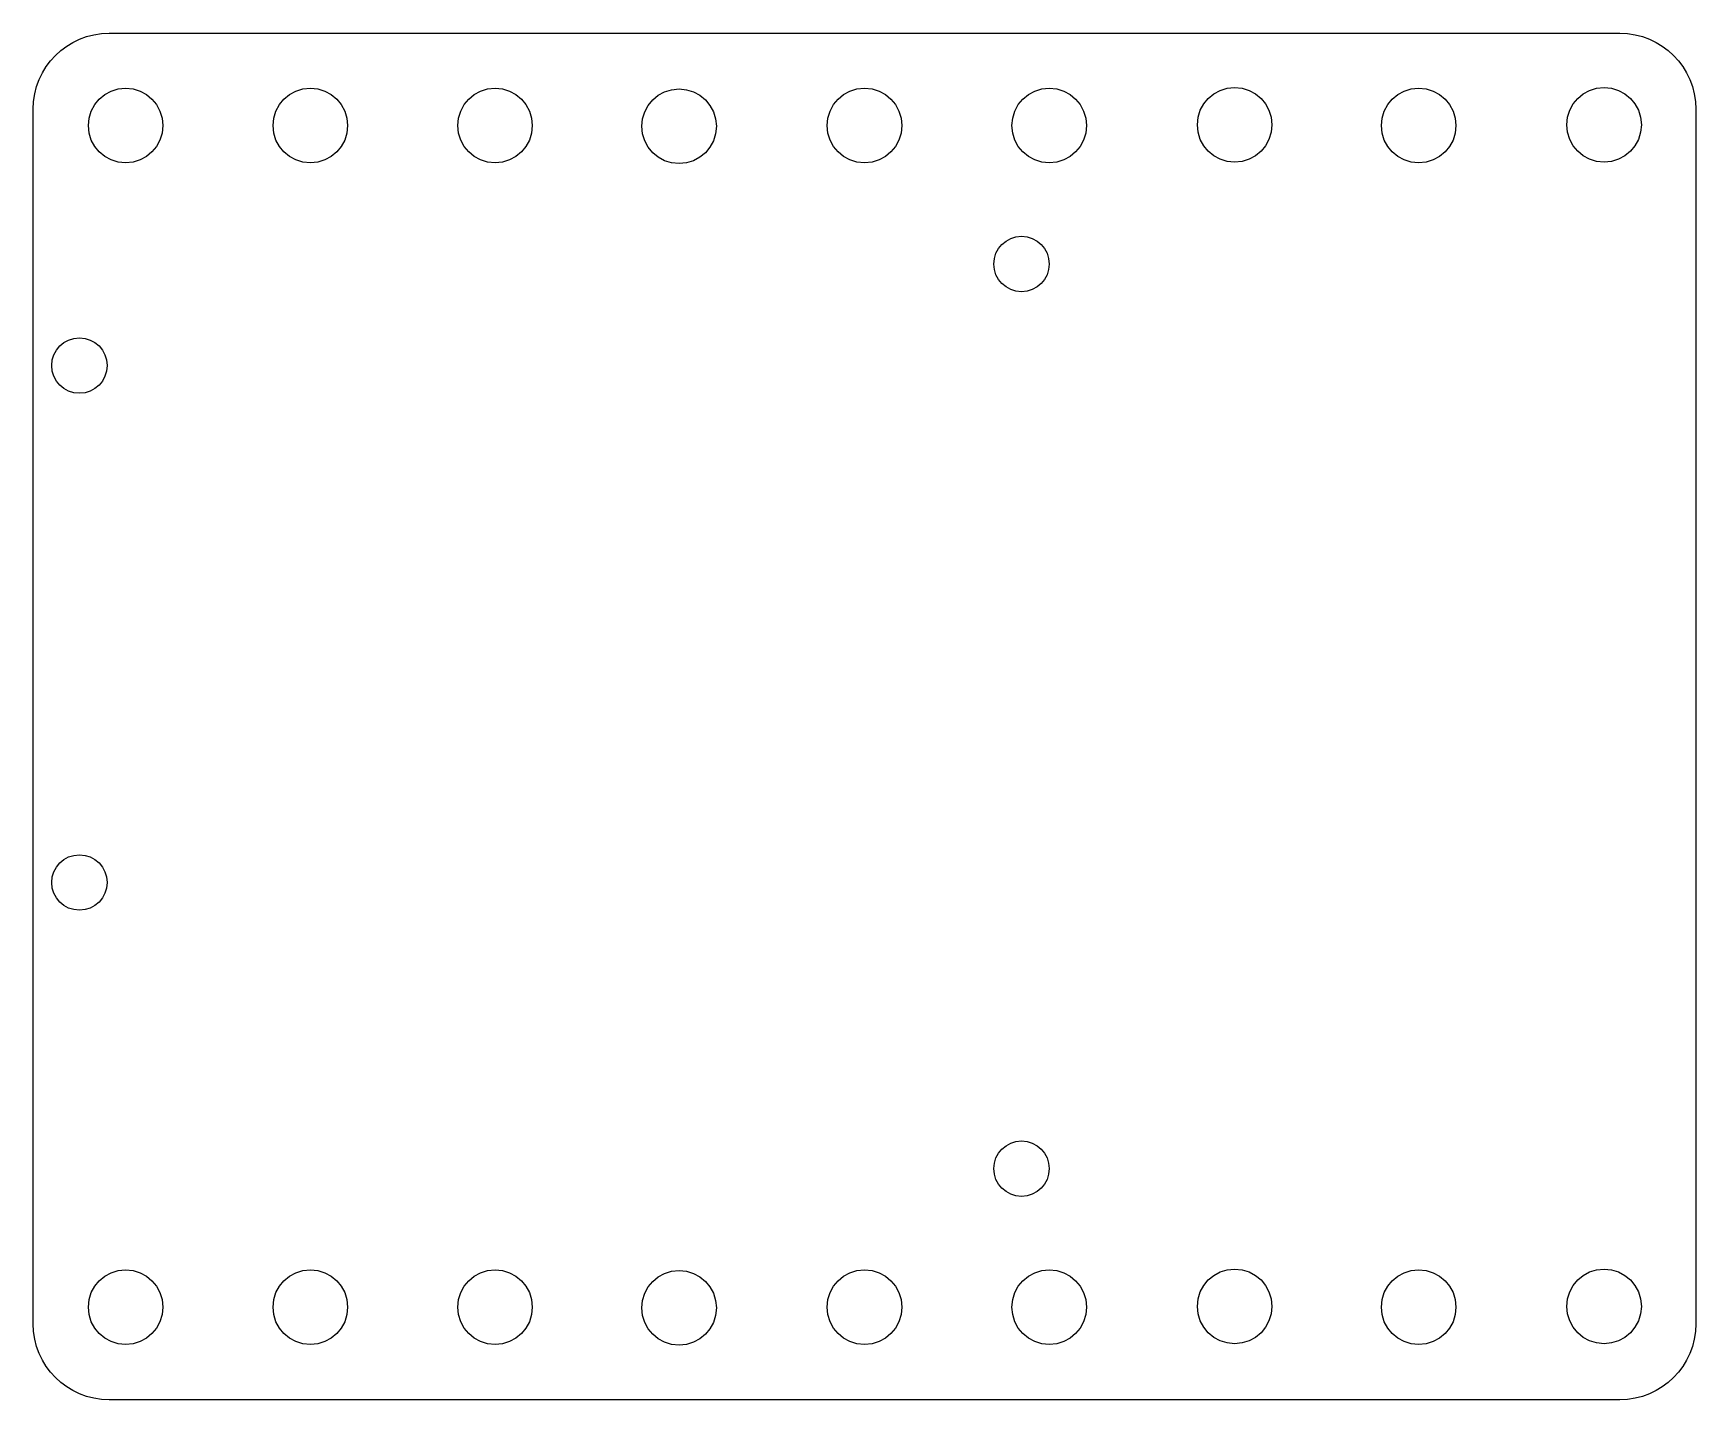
# Model space of a CAD drawing. Extents: x 0.2 to 90.2, y 0.2 to 74.3.
import ezdxf

# ---------------------------------------------------------------- set-up
doc = ezdxf.new("R2010")
doc.units = 0
doc.layers.add('Layer_1', color=7, linetype='CONTINUOUS')

msp = doc.modelspace()

# ---------------------------------------------------------------- linework, layer by layer
at = {"layer": 'Layer_1', "color": 1}
for points in [[(4.346267, 74.252116), (86.122064, 74.252116), (86.543665, 74.23095), (86.952822, 74.168849), (87.347496, 74.067837), (87.725654, 73.929946), (88.085261, 73.757214), (88.424278, 73.55168), (88.740671, 73.315378), (89.032402, 73.050344), (89.297439, 72.75861), (89.533741, 72.44222), (89.739275, 72.1032), (89.912007, 71.743595), (90.049895, 71.365437), (90.15091, 70.970764), (90.213011, 70.561606), (90.234177, 70.140006), (90.234177, 4.346239), (90.213011, 3.924639), (90.15091, 3.515481), (90.049895, 3.120808), (89.912007, 2.74265), (89.739275, 2.383042), (89.533741, 2.044025), (89.297439, 1.727632), (89.032402, 1.435902), (88.740671, 1.170864), (88.424278, 0.934562), (88.085261, 0.729028), (87.725654, 0.556297), (87.347496, 0.418409), (86.952822, 0.317393), (86.543665, 0.255293), (86.122064, 0.234154), (4.346267, 0.234154), (3.924667, 0.255321), (3.51551, 0.317421), (3.120836, 0.418437), (2.742678, 0.556325), (2.38307, 0.729056), (2.044054, 0.93459), (1.72766, 1.170892), (1.43593, 1.43593), (1.170892, 1.72766), (0.93459, 2.044054), (0.729056, 2.38307), (0.556325, 2.742678), (0.418437, 3.120836), (0.317421, 3.51551), (0.255321, 3.924667), (0.234154, 4.346267), (0.234154, 70.140034), (0.255321, 70.561635), (0.317421, 70.970792), (0.418437, 71.365466), (0.556325, 71.743624), (0.729056, 72.103228), (0.93459, 72.442248), (1.170892, 72.758639), (1.43593, 73.050372), (1.72766, 73.315407), (2.044054, 73.551709), (2.38307, 73.757242), (2.742678, 73.929974), (3.120836, 74.067865), (3.51551, 74.168878), (3.924667, 74.230978), (4.346267, 74.252145), (4.346267, 74.252116)], [(5.234164, 67.228363), (4.82754, 67.269479), (4.448809, 67.3874), (4.106083, 67.573988), (3.807479, 67.821106), (3.561107, 68.120616), (3.375082, 68.464379), (3.257518, 68.844257), (3.216526, 69.252114), (3.257518, 69.65997), (3.375082, 70.039849), (3.561107, 70.383612), (3.807479, 70.683121), (4.106083, 70.930239), (4.448809, 71.116828), (4.82754, 71.234749), (5.234164, 71.275864), (5.640788, 71.234749), (6.019519, 71.116828), (6.362245, 70.930239), (6.660849, 70.683121), (6.907221, 70.383612), (7.093246, 70.039849), (7.21081, 69.65997), (7.251802, 69.252114), (7.21081, 68.844257), (7.093246, 68.464379), (6.907221, 68.120616), (6.660849, 67.821106), (6.362245, 67.573988), (6.019519, 67.3874), (5.640788, 67.269479), (5.234164, 67.228363)], [(15.234164, 67.228363), (14.82754, 67.269479), (14.448808, 67.3874), (14.106083, 67.573988), (13.807479, 67.821106), (13.561106, 68.120616), (13.375082, 68.464379), (13.257517, 68.844257), (13.216526, 69.252114), (13.257517, 69.65997), (13.375082, 70.039849), (13.561106, 70.383612), (13.807479, 70.683121), (14.106083, 70.930239), (14.448808, 71.116828), (14.82754, 71.234749), (15.234164, 71.275864), (15.640788, 71.234749), (16.019519, 71.116828), (16.362244, 70.930239), (16.660849, 70.683121), (16.907221, 70.383612), (17.093246, 70.039849), (17.21081, 69.65997), (17.251801, 69.252114), (17.21081, 68.844257), (17.093246, 68.464379), (16.907221, 68.120616), (16.660849, 67.821106), (16.362244, 67.573988), (16.019519, 67.3874), (15.640788, 67.269479), (15.234164, 67.228363)], [(25.234163, 67.228363), (24.827539, 67.269479), (24.448808, 67.3874), (24.106083, 67.573988), (23.807478, 67.821106), (23.561106, 68.120616), (23.375081, 68.464379), (23.257517, 68.844257), (23.216526, 69.252114), (23.257517, 69.65997), (23.375081, 70.039849), (23.561106, 70.383612), (23.807478, 70.683121), (24.106083, 70.930239), (24.448808, 71.116828), (24.827539, 71.234749), (25.234163, 71.275864), (25.640787, 71.234749), (26.019519, 71.116828), (26.362244, 70.930239), (26.660848, 70.683121), (26.907221, 70.383612), (27.093245, 70.039849), (27.21081, 69.65997), (27.251801, 69.252114), (27.21081, 68.844257), (27.093245, 68.464379), (26.907221, 68.120616), (26.660848, 67.821106), (26.362244, 67.573988), (26.019519, 67.3874), (25.640787, 67.269479), (25.234163, 67.228363)], [(35.195947, 67.188229), (34.789324, 67.229344), (34.410592, 67.347265), (34.067867, 67.533853), (33.769262, 67.780971), (33.52289, 68.080481), (33.336865, 68.424244), (33.219301, 68.804123), (33.17831, 69.211979), (33.219301, 69.619835), (33.336865, 69.999714), (33.52289, 70.343477), (33.769262, 70.642986), (34.067867, 70.890104), (34.410592, 71.076693), (34.789324, 71.194614), (35.195947, 71.235729), (35.602571, 71.194614), (35.981303, 71.076693), (36.324028, 70.890104), (36.622632, 70.642986), (36.869005, 70.343477), (37.055029, 69.999714), (37.172594, 69.619835), (37.213585, 69.211979), (37.172594, 68.804123), (37.055029, 68.424244), (36.869005, 68.080481), (36.622632, 67.780971), (36.324028, 67.533853), (35.981303, 67.347265), (35.602571, 67.229344), (35.195947, 67.188229)], [(45.234163, 67.228363), (44.827539, 67.269479), (44.448808, 67.3874), (44.106082, 67.573988), (43.807478, 67.821106), (43.561106, 68.120616), (43.375081, 68.464379), (43.257517, 68.844257), (43.216525, 69.252114), (43.257517, 69.65997), (43.375081, 70.039849), (43.561106, 70.383612), (43.807478, 70.683121), (44.106082, 70.930239), (44.448808, 71.116828), (44.827539, 71.234749), (45.234163, 71.275864), (45.640787, 71.234749), (46.019518, 71.116828), (46.362244, 70.930239), (46.660848, 70.683121), (46.90722, 70.383612), (47.093245, 70.039849), (47.210809, 69.65997), (47.251801, 69.252114), (47.210809, 68.844257), (47.093245, 68.464379), (46.90722, 68.120616), (46.660848, 67.821106), (46.362244, 67.573988), (46.019518, 67.3874), (45.640787, 67.269479), (45.234163, 67.228363)], [(55.234165, 67.228363), (54.827542, 67.269479), (54.44881, 67.3874), (54.106085, 67.573988), (53.80748, 67.821106), (53.561108, 68.120616), (53.375083, 68.464379), (53.257519, 68.844257), (53.216528, 69.252114), (53.257519, 69.65997), (53.375083, 70.039849), (53.561108, 70.383612), (53.80748, 70.683121), (54.106085, 70.930239), (54.44881, 71.116828), (54.827542, 71.234749), (55.234165, 71.275864), (55.640789, 71.234749), (56.019521, 71.116828), (56.362246, 70.930239), (56.66085, 70.683121), (56.907223, 70.383612), (57.093248, 70.039849), (57.210812, 69.65997), (57.251803, 69.252114), (57.210812, 68.844257), (57.093248, 68.464379), (56.907223, 68.120616), (56.66085, 67.821106), (56.362246, 67.573988), (56.019521, 67.3874), (55.640789, 67.269479), (55.234165, 67.228363)], [(65.272381, 67.268498), (64.865757, 67.309614), (64.487026, 67.427535), (64.1443, 67.614123), (63.845696, 67.861241), (63.599324, 68.160751), (63.413299, 68.504514), (63.295735, 68.884392), (63.254743, 69.292248), (63.295735, 69.700105), (63.413299, 70.079984), (63.599324, 70.423747), (63.845696, 70.723256), (64.1443, 70.970374), (64.487026, 71.156962), (64.865757, 71.274883), (65.272381, 71.315999), (65.679005, 71.274883), (66.057736, 71.156962), (66.400462, 70.970374), (66.699066, 70.723256), (66.945438, 70.423747), (67.131463, 70.079983), (67.249027, 69.700105), (67.290019, 69.292248), (67.249027, 68.884392), (67.131463, 68.504514), (66.945438, 68.160751), (66.699066, 67.861241), (66.400462, 67.614123), (66.057736, 67.427535), (65.679005, 67.309614), (65.272381, 67.268498)], [(75.234165, 67.228363), (74.827541, 67.269479), (74.44881, 67.3874), (74.106084, 67.573988), (73.80748, 67.821106), (73.561108, 68.120616), (73.375083, 68.464379), (73.257519, 68.844257), (73.216527, 69.252114), (73.257519, 69.65997), (73.375083, 70.039849), (73.561108, 70.383612), (73.80748, 70.683121), (74.106084, 70.930239), (74.44881, 71.116828), (74.827541, 71.234749), (75.234165, 71.275864), (75.640789, 71.234749), (76.01952, 71.116828), (76.362246, 70.930239), (76.66085, 70.683121), (76.907222, 70.383612), (77.093247, 70.039849), (77.210811, 69.65997), (77.251803, 69.252114), (77.210811, 68.844257), (77.093247, 68.464379), (76.907222, 68.120616), (76.66085, 67.821106), (76.362246, 67.573988), (76.01952, 67.3874), (75.640789, 67.269479), (75.234165, 67.228363)], [(85.27238, 67.268498), (84.865757, 67.309614), (84.487025, 67.427535), (84.1443, 67.614123), (83.845695, 67.861241), (83.599323, 68.160751), (83.413298, 68.504514), (83.295734, 68.884392), (83.254743, 69.292248), (83.295734, 69.700105), (83.413298, 70.079984), (83.599323, 70.423747), (83.845695, 70.723256), (84.1443, 70.970374), (84.487025, 71.156962), (84.865757, 71.274883), (85.27238, 71.315999), (85.679004, 71.274883), (86.057736, 71.156962), (86.400461, 70.970374), (86.699065, 70.723256), (86.945438, 70.423747), (87.131463, 70.079983), (87.249027, 69.700105), (87.290018, 69.292248), (87.249027, 68.884392), (87.131463, 68.504514), (86.945438, 68.160751), (86.699065, 67.861241), (86.400461, 67.614123), (86.057736, 67.427535), (85.679004, 67.309614), (85.27238, 67.268498)], [(55.234165, 61.752112), (55.203689, 61.449809), (55.116286, 61.168246), (54.977987, 60.91345), (54.794824, 60.691454), (54.572828, 60.508291), (54.318032, 60.369992), (54.036466, 60.28259), (53.734164, 60.25211), (53.431861, 60.28259), (53.150296, 60.369992), (52.8955, 60.508291), (52.673504, 60.691454), (52.49034, 60.91345), (52.352041, 61.168246), (52.264638, 61.449809), (52.234163, 61.752112), (52.264638, 62.054414), (52.352041, 62.335982), (52.49034, 62.590777), (52.673504, 62.812773), (52.8955, 62.995937), (53.150296, 63.134236), (53.431861, 63.221637), (53.734164, 63.252117), (54.036466, 63.221637), (54.318032, 63.134236), (54.572828, 62.995937), (54.794824, 62.812773), (54.977987, 62.590777), (55.116286, 62.335982), (55.203689, 62.054414), (55.234165, 61.752112)], [(4.234165, 56.252111), (4.20369, 55.949809), (4.116287, 55.668246), (3.977988, 55.41345), (3.794825, 55.191454), (3.572829, 55.00829), (3.318032, 54.869992), (3.036467, 54.78259), (2.734164, 54.75211), (2.431862, 54.78259), (2.150297, 54.869992), (1.8955, 55.00829), (1.673504, 55.191454), (1.490341, 55.41345), (1.352042, 55.668246), (1.264639, 55.949809), (1.234163, 56.252111), (1.264639, 56.554414), (1.352042, 56.835981), (1.490341, 57.090777), (1.673504, 57.312773), (1.8955, 57.495937), (2.150297, 57.634235), (2.431862, 57.721637), (2.734164, 57.752117), (3.036467, 57.721637), (3.318032, 57.634235), (3.572829, 57.495937), (3.794825, 57.312773), (3.977988, 57.090777), (4.116287, 56.835981), (4.20369, 56.554414), (4.234165, 56.252111)], [(4.234165, 28.252111), (4.20369, 27.949809), (4.116287, 27.668245), (3.977988, 27.41345), (3.794825, 27.191454), (3.572829, 27.00829), (3.318032, 26.869991), (3.036467, 26.78259), (2.734164, 26.75211), (2.431862, 26.78259), (2.150297, 26.869991), (1.8955, 27.00829), (1.673504, 27.191454), (1.490341, 27.41345), (1.352042, 27.668245), (1.264639, 27.949809), (1.234163, 28.252111), (1.264639, 28.554413), (1.352042, 28.835981), (1.490341, 29.090777), (1.673504, 29.312773), (1.8955, 29.495936), (2.150297, 29.634235), (2.431862, 29.721636), (2.734164, 29.752116), (3.036467, 29.721636), (3.318032, 29.634235), (3.572829, 29.495936), (3.794825, 29.312773), (3.977988, 29.090777), (4.116287, 28.835981), (4.20369, 28.554413), (4.234165, 28.252111)], [(55.234165, 12.752114), (55.203689, 12.449811), (55.116286, 12.168248), (54.977987, 11.913452), (54.794824, 11.691456), (54.572828, 11.508293), (54.318032, 11.369994), (54.036466, 11.282593), (53.734164, 11.252113), (53.431861, 11.282593), (53.150296, 11.369994), (52.8955, 11.508293), (52.673504, 11.691456), (52.49034, 11.913452), (52.352041, 12.168248), (52.264638, 12.449811), (52.234163, 12.752114), (52.264638, 13.054416), (52.352041, 13.335984), (52.49034, 13.590779), (52.673504, 13.812775), (52.8955, 13.995939), (53.150296, 14.134238), (53.431861, 14.221639), (53.734164, 14.252119), (54.036466, 14.221639), (54.318032, 14.134238), (54.572828, 13.995939), (54.794824, 13.812775), (54.977987, 13.590779), (55.116286, 13.335984), (55.203689, 13.054416), (55.234165, 12.752114)], [(5.234164, 3.228364), (4.82754, 3.26948), (4.448809, 3.387401), (4.106083, 3.573989), (3.807479, 3.821107), (3.561107, 4.120617), (3.375082, 4.46438), (3.257518, 4.844258), (3.216526, 5.252115), (3.257518, 5.659971), (3.375082, 6.03985), (3.561107, 6.383613), (3.807479, 6.683122), (4.106083, 6.93024), (4.448809, 7.116829), (4.82754, 7.23475), (5.234164, 7.275865), (5.640788, 7.23475), (6.019519, 7.116829), (6.362245, 6.93024), (6.660849, 6.683122), (6.907221, 6.383613), (7.093246, 6.03985), (7.21081, 5.659971), (7.251802, 5.252115), (7.21081, 4.844258), (7.093246, 4.46438), (6.907221, 4.120617), (6.660849, 3.821107), (6.362245, 3.573989), (6.019519, 3.387401), (5.640788, 3.26948), (5.234164, 3.228364)], [(15.234164, 3.228364), (14.82754, 3.26948), (14.448808, 3.387401), (14.106083, 3.573989), (13.807479, 3.821107), (13.561106, 4.120617), (13.375082, 4.46438), (13.257517, 4.844258), (13.216526, 5.252115), (13.257517, 5.659971), (13.375082, 6.03985), (13.561106, 6.383613), (13.807479, 6.683122), (14.106083, 6.93024), (14.448808, 7.116829), (14.82754, 7.23475), (15.234164, 7.275865), (15.640788, 7.23475), (16.019519, 7.116829), (16.362244, 6.93024), (16.660849, 6.683122), (16.907221, 6.383613), (17.093246, 6.03985), (17.21081, 5.659971), (17.251801, 5.252115), (17.21081, 4.844258), (17.093246, 4.46438), (16.907221, 4.120617), (16.660849, 3.821107), (16.362244, 3.573989), (16.019519, 3.387401), (15.640788, 3.26948), (15.234164, 3.228364)], [(25.234163, 3.228364), (24.827539, 3.26948), (24.448808, 3.387401), (24.106083, 3.573989), (23.807478, 3.821107), (23.561106, 4.120617), (23.375081, 4.46438), (23.257517, 4.844258), (23.216526, 5.252115), (23.257517, 5.659971), (23.375081, 6.03985), (23.561106, 6.383613), (23.807478, 6.683122), (24.106083, 6.93024), (24.448808, 7.116829), (24.827539, 7.23475), (25.234163, 7.275865), (25.640787, 7.23475), (26.019519, 7.116829), (26.362244, 6.93024), (26.660848, 6.683122), (26.907221, 6.383613), (27.093245, 6.03985), (27.21081, 5.659971), (27.251801, 5.252115), (27.21081, 4.844258), (27.093245, 4.46438), (26.907221, 4.120617), (26.660848, 3.821107), (26.362244, 3.573989), (26.019519, 3.387401), (25.640787, 3.26948), (25.234163, 3.228364)], [(35.195947, 3.18823), (34.789324, 3.229345), (34.410592, 3.347266), (34.067867, 3.533854), (33.769262, 3.780972), (33.52289, 4.080482), (33.336865, 4.424245), (33.219301, 4.804124), (33.17831, 5.21198), (33.219301, 5.619836), (33.336865, 5.999715), (33.52289, 6.343478), (33.769262, 6.642987), (34.067867, 6.890105), (34.410592, 7.076694), (34.789324, 7.194615), (35.195947, 7.23573), (35.602571, 7.194615), (35.981303, 7.076694), (36.324028, 6.890105), (36.622632, 6.642987), (36.869005, 6.343478), (37.055029, 5.999715), (37.172594, 5.619836), (37.213585, 5.21198), (37.172594, 4.804124), (37.055029, 4.424245), (36.869005, 4.080482), (36.622632, 3.780972), (36.324028, 3.533854), (35.981303, 3.347266), (35.602571, 3.229345), (35.195947, 3.18823)], [(45.234163, 3.228364), (44.827539, 3.26948), (44.448808, 3.387401), (44.106082, 3.573989), (43.807478, 3.821107), (43.561106, 4.120617), (43.375081, 4.46438), (43.257517, 4.844258), (43.216525, 5.252115), (43.257517, 5.659971), (43.375081, 6.03985), (43.561106, 6.383613), (43.807478, 6.683122), (44.106082, 6.93024), (44.448808, 7.116829), (44.827539, 7.23475), (45.234163, 7.275865), (45.640787, 7.23475), (46.019518, 7.116829), (46.362244, 6.93024), (46.660848, 6.683122), (46.90722, 6.383613), (47.093245, 6.03985), (47.210809, 5.659971), (47.251801, 5.252115), (47.210809, 4.844258), (47.093245, 4.46438), (46.90722, 4.120617), (46.660848, 3.821107), (46.362244, 3.573989), (46.019518, 3.387401), (45.640787, 3.26948), (45.234163, 3.228364)], [(55.234165, 3.228364), (54.827542, 3.26948), (54.44881, 3.387401), (54.106085, 3.573989), (53.80748, 3.821107), (53.561108, 4.120617), (53.375083, 4.46438), (53.257519, 4.844258), (53.216528, 5.252115), (53.257519, 5.659971), (53.375083, 6.03985), (53.561108, 6.383613), (53.80748, 6.683122), (54.106085, 6.93024), (54.44881, 7.116829), (54.827542, 7.23475), (55.234165, 7.275865), (55.640789, 7.23475), (56.019521, 7.116829), (56.362246, 6.93024), (56.66085, 6.683122), (56.907223, 6.383613), (57.093248, 6.03985), (57.210812, 5.659971), (57.251803, 5.252115), (57.210812, 4.844258), (57.093248, 4.46438), (56.907223, 4.120617), (56.66085, 3.821107), (56.362246, 3.573989), (56.019521, 3.387401), (55.640789, 3.26948), (55.234165, 3.228364)], [(65.272381, 3.268499), (64.865757, 3.309615), (64.487026, 3.427536), (64.1443, 3.614124), (63.845696, 3.861242), (63.599324, 4.160752), (63.413299, 4.504515), (63.295735, 4.884393), (63.254743, 5.292249), (63.295735, 5.700106), (63.413299, 6.079984), (63.599324, 6.423748), (63.845696, 6.723257), (64.1443, 6.970375), (64.487026, 7.156963), (64.865757, 7.274884), (65.272381, 7.316), (65.679005, 7.274884), (66.057736, 7.156963), (66.400462, 6.970375), (66.699066, 6.723257), (66.945438, 6.423748), (67.131463, 6.079984), (67.249027, 5.700106), (67.290019, 5.292249), (67.249027, 4.884393), (67.131463, 4.504515), (66.945438, 4.160752), (66.699066, 3.861242), (66.400462, 3.614124), (66.057736, 3.427536), (65.679005, 3.309615), (65.272381, 3.268499)], [(75.234165, 3.228364), (74.827541, 3.26948), (74.44881, 3.387401), (74.106084, 3.573989), (73.80748, 3.821107), (73.561108, 4.120617), (73.375083, 4.46438), (73.257519, 4.844258), (73.216527, 5.252115), (73.257519, 5.659971), (73.375083, 6.03985), (73.561108, 6.383613), (73.80748, 6.683122), (74.106084, 6.93024), (74.44881, 7.116829), (74.827541, 7.23475), (75.234165, 7.275865), (75.640789, 7.23475), (76.01952, 7.116829), (76.362246, 6.93024), (76.66085, 6.683122), (76.907222, 6.383613), (77.093247, 6.03985), (77.210811, 5.659971), (77.251803, 5.252115), (77.210811, 4.844258), (77.093247, 4.46438), (76.907222, 4.120617), (76.66085, 3.821107), (76.362246, 3.573989), (76.01952, 3.387401), (75.640789, 3.26948), (75.234165, 3.228364)], [(85.27238, 3.268499), (84.865757, 3.309615), (84.487025, 3.427536), (84.1443, 3.614124), (83.845695, 3.861242), (83.599323, 4.160752), (83.413298, 4.504515), (83.295734, 4.884393), (83.254743, 5.292249), (83.295734, 5.700106), (83.413298, 6.079984), (83.599323, 6.423748), (83.845695, 6.723257), (84.1443, 6.970375), (84.487025, 7.156963), (84.865757, 7.274884), (85.27238, 7.316), (85.679004, 7.274884), (86.057736, 7.156963), (86.400461, 6.970375), (86.699065, 6.723257), (86.945438, 6.423748), (87.131463, 6.079984), (87.249027, 5.700106), (87.290018, 5.292249), (87.249027, 4.884393), (87.131463, 4.504515), (86.945438, 4.160752), (86.699065, 3.861242), (86.400461, 3.614124), (86.057736, 3.427536), (85.679004, 3.309615), (85.27238, 3.268499)]]:
    msp.add_lwpolyline(points, dxfattribs=at)

doc.saveas('drawing.dxf')
